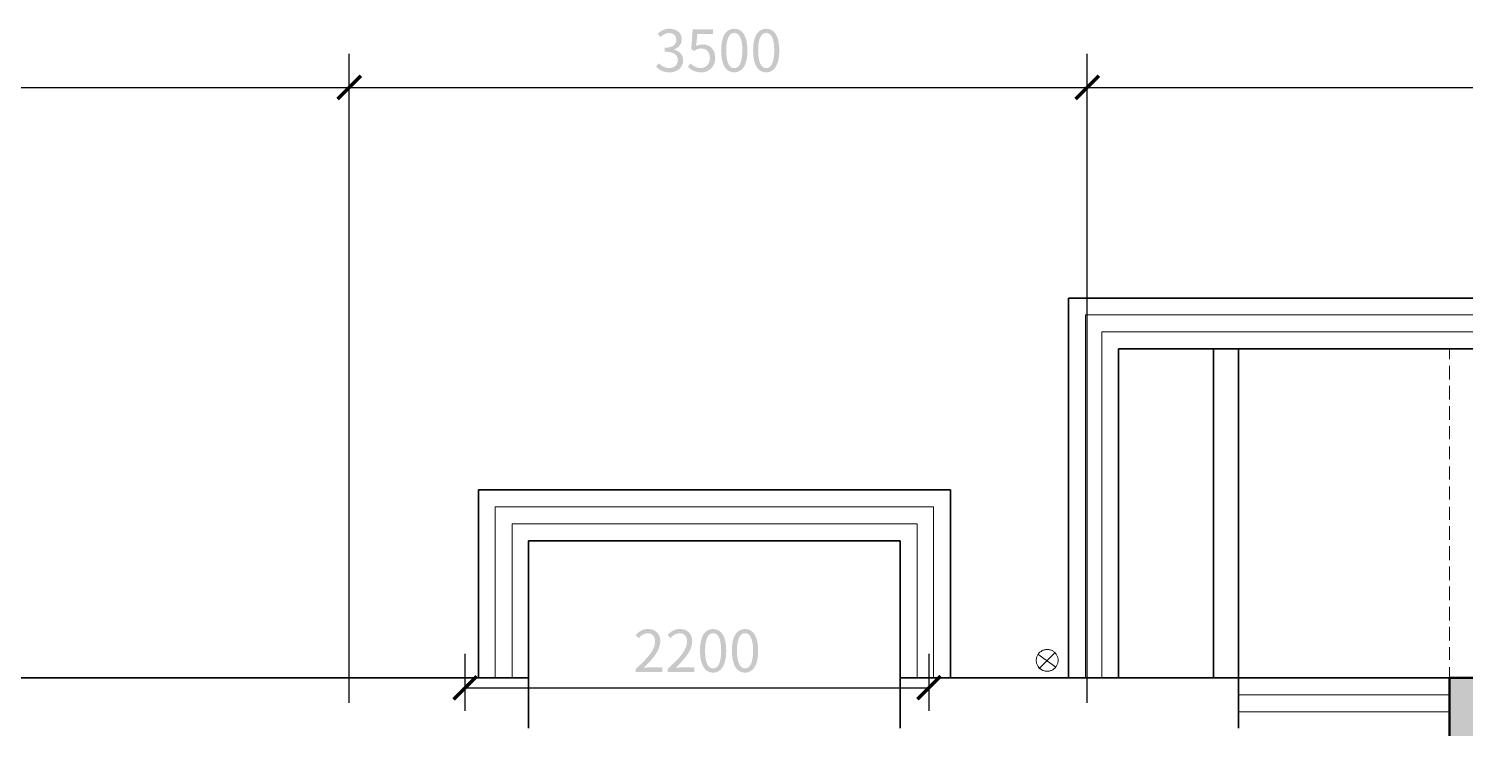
# Model space of a CAD drawing. Header units: millimetres. Extents: x -4600 to 229000, y -4300 to 19460.
# Drawn here: x 42194 to 49007, y 11430 to 14749 of the extents above; entities that cross this region are included whole.
import ezdxf

# ---------------------------------------------------------------- set-up
doc = ezdxf.new("R2010")
doc.units = ezdxf.units.MM
doc.header["$LTSCALE"] = 100
for name, color, linetype, lineweight in [('A-DIMS', 7, 'Continuous', 13), ('A-EX-BEAM', 8, 'Continuous', 13), ('A-EX-SERVICE', 6, 'Continuous', 13), ('A-EX-STRUCT', 7, 'Continuous', 50), ('A-EX-WALL', 7, 'Continuous', 35), ('A-EX-WINDOW', 4, 'Continuous', 18)]:
    doc.layers.add(name, color=color, linetype=linetype, lineweight=lineweight)

# ---------------------------------------------------------------- blocks, each defined once
blk = doc.blocks.new('SOURCE_PROPOSED')
at = {"layer": 'A-EX-STRUCT'}
blk.add_hatch(color=256, dxfattribs=at).paths.add_polyline_path([(8931.4, 9870), (10418.5, 9870), (10418.5, 9630), (9172.2, 9630), (9172.2, 6030), (8931.4, 6030)])
at = {"layer": 'A-EX-BEAM'}
for p, q in [((8931.4, 11380.3), (8931.4, 11430)), ((8931.4, 11284.7), (8931.4, 11349.7)), ((8931.4, 11189.1), (8931.4, 11254.1)), ((8931.4, 11093.5), (8931.4, 11158.5)), ((8931.4, 11001.8), (8931.4, 11062.9)), ((8931.4, 10906.2), (8931.4, 10967.4)), ((8931.4, 10810.6), (8931.4, 10871.8)), ((8931.4, 10715), (8931.4, 10776.2)), ((8931.4, 10619.4), (8931.4, 10680.6)), ((8931.4, 10523.8), (8931.4, 10588.8)), ((8931.4, 10428.2), (8931.4, 10493.2)), ((8931.4, 10332.6), (8931.4, 10397.6)), ((8931.4, 10237.1), (8931.4, 10302.1)), ((8931.4, 10141.5), (8931.4, 10206.5)), ((8931.4, 10045.9), (8931.4, 10110.9)), ((8931.4, 9954.1), (8931.4, 10015.3)), ((8931.4, 9870), (8931.4, 9919.7))]:
    blk.add_line(p, q, dxfattribs=at)
at = {"layer": 'A-EX-SERVICE'}
for p, q in [((8931.4, 11380.3), (8931.4, 11430)), ((8931.4, 11284.7), (8931.4, 11349.7)), ((8931.4, 11189.1), (8931.4, 11254.1)), ((8931.4, 11093.5), (8931.4, 11158.5)), ((8931.4, 11001.8), (8931.4, 11062.9)), ((8931.4, 10906.2), (8931.4, 10967.4)), ((8931.4, 10810.6), (8931.4, 10871.8)), ((8931.4, 10715), (8931.4, 10776.2)), ((8931.4, 10619.4), (8931.4, 10680.6)), ((8931.4, 10523.8), (8931.4, 10588.8)), ((8931.4, 10428.2), (8931.4, 10493.2)), ((8931.4, 10332.6), (8931.4, 10397.6)), ((8931.4, 10237.1), (8931.4, 10302.1)), ((8931.4, 10141.5), (8931.4, 10206.5)), ((8931.4, 10045.9), (8931.4, 10110.9)), ((8931.4, 9954.1), (8931.4, 10015.3)), ((7064.2, 9919.7), (6979.8, 9980.9)), ((6983.6, 9912.1), (7060.4, 9988.5)), ((8931.4, 9870), (8931.4, 9919.7))]:
    blk.add_line(p, q, dxfattribs=at)
for points in [[(7023.9, 10003.8), (7020.4, 10003.7), (7016.9, 10003.4), (7013.5, 10002.8), (7010.1, 10002), (7006.9, 10001), (7003.7, 9999.8), (7000.7, 9998.4), (6997.8, 9996.8), (6994.9, 9995), (6992.2, 9993.1), (6989.7, 9991), (6987.3, 9988.7), (6985, 9986.3), (6982.9, 9983.7), (6980.9, 9981.1), (6979.2, 9978.3), (6977.6, 9975.3), (6976.2, 9972.3), (6974.9, 9969.2), (6973.9, 9965.9), (6973.1, 9962.6), (6972.6, 9959.2), (6972.2, 9955.7), (6972.1, 9952.2)], [(6972.1, 9952.2), (6972.2, 9948.7), (6972.6, 9945.2), (6973.1, 9941.8), (6973.9, 9938.5), (6974.9, 9935.3), (6976.2, 9932.1), (6977.6, 9929.1), (6979.2, 9926.2), (6980.9, 9923.3), (6982.9, 9920.7), (6985, 9918.1), (6987.3, 9915.7), (6989.7, 9913.4), (6992.2, 9911.3), (6994.9, 9909.4), (6997.8, 9907.6), (7000.7, 9906), (7003.7, 9904.6), (7006.9, 9903.4), (7010.1, 9902.4), (7013.5, 9901.6), (7016.9, 9901.1), (7020.4, 9900.7), (7023.9, 9900.6)], [(7075.8, 9952.2), (7075.6, 9955.7), (7075.3, 9959.2), (7074.7, 9962.6), (7073.9, 9965.9), (7072.9, 9969.2), (7071.7, 9972.3), (7070.3, 9975.3), (7068.7, 9978.3), (7066.9, 9981.1), (7065, 9983.7), (7062.8, 9986.3), (7060.6, 9988.7), (7058.2, 9991), (7055.6, 9993.1), (7052.9, 9995), (7050.1, 9996.8), (7047.1, 9998.4), (7044.1, 9999.8), (7040.9, 10001), (7037.7, 10002), (7034.4, 10002.8), (7031, 10003.4), (7027.5, 10003.7), (7023.9, 10003.8)], [(7023.9, 9900.6), (7027.5, 9900.7), (7031, 9901.1), (7034.4, 9901.6), (7037.7, 9902.4), (7040.9, 9903.4), (7044.1, 9904.6), (7047.1, 9906), (7050.1, 9907.6), (7052.9, 9909.4), (7055.6, 9911.3), (7058.2, 9913.4), (7060.6, 9915.7), (7062.8, 9918.1), (7065, 9920.7), (7066.9, 9923.3), (7068.7, 9926.2), (7070.3, 9929.1), (7071.7, 9932.1), (7072.9, 9935.3), (7073.9, 9938.5), (7074.7, 9941.8), (7075.3, 9945.2), (7075.6, 9948.7), (7075.8, 9952.2)]]:
    blk.add_lwpolyline(points, dxfattribs=at)
at = {"layer": 'A-EX-STRUCT'}
blk.add_lwpolyline([(8931.4, 9870), (10418.5, 9870), (10418.5, 9630), (9172.2, 9630), (9172.2, 6030), (8931.4, 6030)], close=True, dxfattribs=at)
at = {"layer": 'A-EX-WALL'}
for p, q in [((14257, 11670.9), (7125.7, 11670.9)), ((7125.7, 11670.9), (7125.7, 9870)), ((14020, 11430), (7362.7, 11430)), ((7362.7, 11430), (7362.7, 9870)), ((7812.5, 9870), (7812.5, 11430)), ((7930.7, 9870), (7930.7, 11430)), ((4326.1, 9870), (4326.1, 10760.9)), ((6565, 10760.9), (4326.1, 10760.9)), ((6565, 9870), (6565, 10760.9)), ((4563.3, 9630), (4563.3, 10520)), ((6327, 10520), (4563.3, 10520)), ((6327, 9630), (6327, 10520)), ((4563.3, 9870), (1595.3, 9870)), ((10418.5, 9870), (6327, 9870)), ((7930.7, 9630), (7930.7, 9870)), ((8931.4, 9630), (8931.4, 9870))]:
    blk.add_line(p, q, dxfattribs=at)
at = {"layer": 'A-EX-WINDOW'}
for p, q in [((14176.8, 11590.6), (7206.3, 11590.6)), ((7206.3, 11590.6), (7206.3, 9870)), ((14100.3, 11510.3), (7282.6, 11510.3)), ((7282.6, 11510.3), (7282.6, 9870)), ((4406.5, 9870), (4406.5, 10680.6)), ((6484.4, 10680.6), (4406.5, 10680.6)), ((6484.4, 9870), (6484.4, 10680.6)), ((4486.8, 9870), (4486.8, 10600.3)), ((6407.6, 10600.3), (4486.8, 10600.3)), ((6407.6, 9870), (6407.6, 10600.3)), ((7930.7, 9788.7), (8931.4, 9788.7)), ((7930.7, 9707.4), (8931.4, 9707.4))]:
    blk.add_line(p, q, dxfattribs=at)
blk = doc.blocks.new('_ARCHTICK')
at = {"color": 0, "linetype": 'BYBLOCK', "const_width": 0.15}
blk.add_lwpolyline([(-0.5, -0.5), (0.5, 0.5)], dxfattribs=at)
blk = doc.blocks.new('*D2')
at = {"layer": 'A-DIMS'}
h = blk.add_hatch(color=256, dxfattribs=at)
edge = h.paths.add_edge_path()
edge.add_spline(control_points=[(1625.9, 12741.6), (1661.6, 12741.6), (1690.3, 12762.8), (1690.3, 12798.6), (1690.3, 12826.1), (1671.5, 12843.6), (1648, 12849.3)], knot_values=[0, 0, 0, 0, 1, 1, 1, 2, 2, 2, 2], degree=3, periodic=0)
edge.add_line((1648, 12849.3), (1648, 12850.7))
edge.add_spline(control_points=[(1648, 12850.7), (1669.3, 12858.1), (1683.5, 12874.4), (1683.5, 12898.7), (1683.5, 12930.4), (1658.9, 12948.6), (1625.1, 12948.6), (1602.2, 12948.6), (1584.4, 12938.5), (1569.4, 12924.9)], knot_values=[0, 0, 0, 0, 1, 1, 1, 2, 2, 2, 3, 3, 3, 3], degree=3, periodic=0)
edge.add_line((1569.4, 12924.9), (1582.8, 12909.1))
edge.add_spline(control_points=[(1582.8, 12909.1), (1594.2, 12920.5), (1608.2, 12928.5), (1624.3, 12928.5), (1645.3, 12928.5), (1658.1, 12915.9), (1658.1, 12896.8), (1658.1, 12875.2), (1644.2, 12858.6), (1602.7, 12858.6)], knot_values=[0, 0, 0, 0, 1, 1, 1, 2, 2, 2, 3, 3, 3, 3], degree=3, periodic=0)
edge.add_line((1602.7, 12858.6), (1602.7, 12839.5))
edge.add_spline(control_points=[(1602.7, 12839.5), (1649.1, 12839.5), (1664.9, 12823.7), (1664.9, 12799.4), (1664.9, 12776.5), (1648.3, 12762.3), (1624.3, 12762.3), (1601.6, 12762.3), (1586.6, 12773.2), (1574.9, 12785.2)], knot_values=[0, 0, 0, 0, 1, 1, 1, 2, 2, 2, 3, 3, 3, 3], degree=3, periodic=0)
edge.add_line((1574.9, 12785.2), (1562, 12769.1))
edge.add_spline(control_points=[(1562, 12769.1), (1575.1, 12754.6), (1594.8, 12741.6), (1625.9, 12741.6)], knot_values=[0, 0, 0, 0, 1, 1, 1, 1], degree=3, periodic=0)
h = blk.add_hatch(color=256, dxfattribs=at)
edge = h.paths.add_edge_path()
edge.add_line((1759.6, 12745.1), (1785.5, 12745.1))
edge.add_spline(control_points=[(1785.5, 12745.1), (1788.8, 12823.4), (1797.2, 12870.1), (1844.2, 12930.1)], knot_values=[0, 0, 0, 0, 1, 1, 1, 1], degree=3, periodic=0)
edge.add_line((1844.2, 12930.1), (1844.2, 12945.1))
edge.add_line((1844.2, 12945.1), (1718.9, 12945.1))
edge.add_line((1718.9, 12945.1), (1718.9, 12923.8))
edge.add_line((1718.9, 12923.8), (1816.1, 12923.8))
edge.add_spline(control_points=[(1816.1, 12923.8), (1776.8, 12869.2), (1763.1, 12821), (1759.6, 12745.1)], knot_values=[0, 0, 0, 0, 1, 1, 1, 1], degree=3, periodic=0)
h = blk.add_hatch(color=256, dxfattribs=at)
edge = h.paths.add_edge_path()
edge.add_line((1881, 12745.1), (1990.7, 12745.1))
edge.add_line((1990.7, 12745.1), (1990.7, 12765.8))
edge.add_line((1990.7, 12765.8), (1950.6, 12765.8))
edge.add_line((1950.6, 12765.8), (1950.6, 12945.1))
edge.add_line((1950.6, 12945.1), (1931.5, 12945.1))
edge.add_spline(control_points=[(1931.5, 12945.1), (1920.6, 12938.8), (1907.8, 12934.2), (1890, 12930.9)], knot_values=[0, 0, 0, 0, 1, 1, 1, 1], degree=3, periodic=0)
edge.add_line((1890, 12930.9), (1890, 12915.1))
edge.add_line((1890, 12915.1), (1925.8, 12915.1))
edge.add_line((1925.8, 12915.1), (1925.8, 12765.8))
edge.add_line((1925.8, 12765.8), (1881, 12765.8))
edge.add_line((1881, 12765.8), (1881, 12745.1))
h = blk.add_hatch(color=256, dxfattribs=at)
h.paths.add_polyline_path([(2101.2, 12745.1), (2124.7, 12745.1), (2124.7, 12800.2), (2151.4, 12800.2), (2151.4, 12820.1), (2124.7, 12820.1), (2124.7, 12945.1), (2097.1, 12945.1), (2013.9, 12816.6), (2013.9, 12800.2), (2101.2, 12800.2), (2101.2, 12745.1)])
edge = h.paths.add_edge_path(flags=0)
edge.add_line((2101.2, 12820.1), (2039.8, 12820.1))
edge.add_line((2039.8, 12820.1), (2085.4, 12888.3))
edge.add_spline(control_points=[(2085.4, 12888.3), (2091.1, 12898.2), (2096.6, 12908.3), (2101.5, 12917.8)], knot_values=[0, 0, 0, 0, 1, 1, 1, 1], degree=3, periodic=0)
edge.add_line((2101.5, 12917.8), (2102.6, 12917.8))
edge.add_spline(control_points=[(2102.6, 12917.8), (2102, 12907.7), (2101.2, 12891.3), (2101.2, 12881.5)], knot_values=[0, 0, 0, 0, 1, 1, 1, 1], degree=3, periodic=0)
edge.add_line((2101.2, 12881.5), (2101.2, 12820.1))
for p, q in [((0, 9750), (0, 12830.1)), ((3714, 9750), (3714, 12830.1)), ((0, 12670.1), (3714, 12670.1))]:
    blk.add_line(p, q)
at = {"layer": 'Defpoints'}
for p in [(0, 12670.1), (0, 9630), (3714, 9630)]:
    blk.add_point(p, dxfattribs=at)
at = {"layer": 'A-DIMS', "xscale": 110, "yscale": 110, "rotation": 180}
blk.add_blockref('_ARCHTICK', (0, 12670.1), dxfattribs=at)
at = {"layer": 'A-DIMS', "xscale": 110, "yscale": 110}
blk.add_blockref('_ARCHTICK', (3714, 12670.1), dxfattribs=at)
blk = doc.blocks.new('*D3')
at = {"layer": 'A-DIMS'}
h = blk.add_hatch(color=256, dxfattribs=at)
edge = h.paths.add_edge_path()
edge.add_spline(control_points=[(5232.9, 12741.6), (5268.6, 12741.6), (5297.3, 12762.8), (5297.3, 12798.6), (5297.3, 12826.1), (5278.5, 12843.6), (5255, 12849.3)], knot_values=[0, 0, 0, 0, 1, 1, 1, 2, 2, 2, 2], degree=3, periodic=0)
edge.add_line((5255, 12849.3), (5255, 12850.7))
edge.add_spline(control_points=[(5255, 12850.7), (5276.3, 12858.1), (5290.5, 12874.4), (5290.5, 12898.7), (5290.5, 12930.4), (5265.9, 12948.6), (5232.1, 12948.6), (5209.2, 12948.6), (5191.4, 12938.5), (5176.4, 12924.9)], knot_values=[0, 0, 0, 0, 1, 1, 1, 2, 2, 2, 3, 3, 3, 3], degree=3, periodic=0)
edge.add_line((5176.4, 12924.9), (5189.8, 12909.1))
edge.add_spline(control_points=[(5189.8, 12909.1), (5201.2, 12920.5), (5215.2, 12928.5), (5231.3, 12928.5), (5252.3, 12928.5), (5265.1, 12915.9), (5265.1, 12896.8), (5265.1, 12875.2), (5251.2, 12858.6), (5209.7, 12858.6)], knot_values=[0, 0, 0, 0, 1, 1, 1, 2, 2, 2, 3, 3, 3, 3], degree=3, periodic=0)
edge.add_line((5209.7, 12858.6), (5209.7, 12839.5))
edge.add_spline(control_points=[(5209.7, 12839.5), (5256.1, 12839.5), (5271.9, 12823.7), (5271.9, 12799.4), (5271.9, 12776.5), (5255.3, 12762.3), (5231.3, 12762.3), (5208.6, 12762.3), (5193.6, 12773.2), (5181.9, 12785.2)], knot_values=[0, 0, 0, 0, 1, 1, 1, 2, 2, 2, 3, 3, 3, 3], degree=3, periodic=0)
edge.add_line((5181.9, 12785.2), (5169, 12769.1))
edge.add_spline(control_points=[(5169, 12769.1), (5182.1, 12754.6), (5201.8, 12741.6), (5232.9, 12741.6)], knot_values=[0, 0, 0, 0, 1, 1, 1, 1], degree=3, periodic=0)
h = blk.add_hatch(color=256, dxfattribs=at)
edge = h.paths.add_edge_path()
edge.add_spline(control_points=[(5384.1, 12741.6), (5417.6, 12741.6), (5449.5, 12766.4), (5449.5, 12810), (5449.5, 12854.2), (5422.3, 12873.9), (5389.2, 12873.9), (5377.2, 12873.9), (5368.2, 12870.9), (5359.2, 12866)], knot_values=[0, 0, 0, 0, 1, 1, 1, 2, 2, 2, 3, 3, 3, 3], degree=3, periodic=0)
edge.add_line((5359.2, 12866), (5364.4, 12923.8))
edge.add_line((5364.4, 12923.8), (5439.7, 12923.8))
edge.add_line((5439.7, 12923.8), (5439.7, 12945.1))
edge.add_line((5439.7, 12945.1), (5342.6, 12945.1))
edge.add_line((5342.6, 12945.1), (5336, 12851.8))
edge.add_line((5336, 12851.8), (5349.4, 12843.3))
edge.add_spline(control_points=[(5349.4, 12843.3), (5360.9, 12851), (5369.3, 12855.1), (5382.7, 12855.1), (5407.8, 12855.1), (5424.2, 12838.1), (5424.2, 12809.5), (5424.2, 12780.3), (5405.3, 12762.3), (5381.6, 12762.3), (5358.4, 12762.3), (5343.7, 12772.9), (5332.5, 12784.4)], knot_values=[0, 0, 0, 0, 1, 1, 1, 2, 2, 2, 3, 3, 3, 4, 4, 4, 4], degree=3, periodic=0)
edge.add_line((5332.5, 12784.4), (5319.9, 12768))
edge.add_spline(control_points=[(5319.9, 12768), (5333.6, 12754.6), (5352.7, 12741.6), (5384.1, 12741.6)], knot_values=[0, 0, 0, 0, 1, 1, 1, 1], degree=3, periodic=0)
h = blk.add_hatch(color=256, dxfattribs=at)
edge = h.paths.add_edge_path()
edge.add_spline(control_points=[(5539.9, 12741.6), (5577.8, 12741.6), (5602.1, 12775.9), (5602.1, 12845.8), (5602.1, 12915.1), (5577.8, 12948.6), (5539.9, 12948.6), (5501.7, 12948.6), (5477.6, 12915.1), (5477.6, 12845.8), (5477.6, 12775.9), (5501.7, 12741.6), (5539.9, 12741.6)], knot_values=[0, 0, 0, 0, 1, 1, 1, 2, 2, 2, 3, 3, 3, 4, 4, 4, 4], degree=3, periodic=0)
edge = h.paths.add_edge_path(flags=0)
edge.add_spline(control_points=[(5539.9, 12761.7), (5517.2, 12761.7), (5501.7, 12787.1), (5501.7, 12845.8), (5501.7, 12904.2), (5517.2, 12929), (5539.9, 12929), (5562.5, 12929), (5578.1, 12904.2), (5578.1, 12845.8), (5578.1, 12787.1), (5562.5, 12761.7), (5539.9, 12761.7)], knot_values=[0, 0, 0, 0, 1, 1, 1, 2, 2, 2, 3, 3, 3, 4, 4, 4, 4], degree=3, periodic=0)
h = blk.add_hatch(color=256, dxfattribs=at)
edge = h.paths.add_edge_path()
edge.add_spline(control_points=[(5691.3, 12741.6), (5729.2, 12741.6), (5753.5, 12775.9), (5753.5, 12845.8), (5753.5, 12915.1), (5729.2, 12948.6), (5691.3, 12948.6), (5653.1, 12948.6), (5629.1, 12915.1), (5629.1, 12845.8), (5629.1, 12775.9), (5653.1, 12741.6), (5691.3, 12741.6)], knot_values=[0, 0, 0, 0, 1, 1, 1, 2, 2, 2, 3, 3, 3, 4, 4, 4, 4], degree=3, periodic=0)
edge = h.paths.add_edge_path(flags=0)
edge.add_spline(control_points=[(5691.3, 12761.7), (5668.6, 12761.7), (5653.1, 12787.1), (5653.1, 12845.8), (5653.1, 12904.2), (5668.6, 12929), (5691.3, 12929), (5713.9, 12929), (5729.5, 12904.2), (5729.5, 12845.8), (5729.5, 12787.1), (5713.9, 12761.7), (5691.3, 12761.7)], knot_values=[0, 0, 0, 0, 1, 1, 1, 2, 2, 2, 3, 3, 3, 4, 4, 4, 4], degree=3, periodic=0)
for p, q in [((3714, 9750), (3714, 12830.1)), ((7214, 9750), (7214, 12830.1)), ((3714, 12670.1), (7214, 12670.1))]:
    blk.add_line(p, q)
at = {"layer": 'Defpoints'}
for p in [(3714, 12670.1), (3714, 9630), (7214, 9630)]:
    blk.add_point(p, dxfattribs=at)
at = {"layer": 'A-DIMS', "xscale": 110, "yscale": 110, "rotation": 180}
blk.add_blockref('_ARCHTICK', (3714, 12670.1), dxfattribs=at)
at = {"layer": 'A-DIMS', "xscale": 110, "yscale": 110}
blk.add_blockref('_ARCHTICK', (7214, 12670.1), dxfattribs=at)
blk = doc.blocks.new('*D4')
for p, q in [((7214, 9750), (7214, 12830.1)), ((7214, 12670.1), (14020, 12670.1))]:
    blk.add_line(p, q)
at = {"layer": 'Defpoints'}
for p in [(7214, 12670.1), (7214, 9630)]:
    blk.add_point(p, dxfattribs=at)
at = {"layer": 'A-DIMS', "xscale": 110, "yscale": 110, "rotation": 180}
blk.add_blockref('_ARCHTICK', (7214, 12670.1), dxfattribs=at)
blk = doc.blocks.new('SOURCE_DIMENSIONS')
for name in ['*D2', '*D3', '*D4']:
    blk.add_blockref(name, (0, 0))
blk = doc.blocks.new('*D22')
at = {"layer": 'A-DIMS'}
h = blk.add_hatch(color=256, dxfattribs=at)
edge = h.paths.add_edge_path()
edge.add_line((5072.8, 9897.4), (5198.6, 9897.4))
edge.add_line((5198.6, 9897.4), (5198.6, 9919))
edge.add_line((5198.6, 9919), (5143.2, 9919))
edge.add_spline(control_points=[(5143.2, 9919), (5133.1, 9919), (5120.8, 9917.9), (5110.4, 9917.1)], knot_values=[0, 0, 0, 0, 1, 1, 1, 1], degree=3, periodic=0)
edge.add_spline(control_points=[(5110.4, 9917.1), (5157.4, 9961.5), (5189, 10002.2), (5189, 10042.3), (5189, 10077.8), (5166.4, 10101), (5130.6, 10101), (5105.3, 10101), (5087.8, 10089.5), (5071.7, 10071.8)], knot_values=[0, 0, 0, 0, 1, 1, 1, 2, 2, 2, 3, 3, 3, 3], degree=3, periodic=0)
edge.add_line((5071.7, 10071.8), (5086.2, 10057.6))
edge.add_spline(control_points=[(5086.2, 10057.6), (5097.3, 10071), (5111.3, 10080.8), (5127.6, 10080.8), (5152.5, 10080.8), (5164.5, 10064.1), (5164.5, 10041.2), (5164.5, 10006.8), (5135.5, 9967), (5072.8, 9912.2)], knot_values=[0, 0, 0, 0, 1, 1, 1, 2, 2, 2, 3, 3, 3, 3], degree=3, periodic=0)
edge.add_line((5072.8, 9912.2), (5072.8, 9897.4))
h = blk.add_hatch(color=256, dxfattribs=at)
edge = h.paths.add_edge_path()
edge.add_line((5224.2, 9897.4), (5350, 9897.4))
edge.add_line((5350, 9897.4), (5350, 9919))
edge.add_line((5350, 9919), (5294.6, 9919))
edge.add_spline(control_points=[(5294.6, 9919), (5284.5, 9919), (5272.2, 9917.9), (5261.9, 9917.1)], knot_values=[0, 0, 0, 0, 1, 1, 1, 1], degree=3, periodic=0)
edge.add_spline(control_points=[(5261.9, 9917.1), (5308.8, 9961.5), (5340.5, 10002.2), (5340.5, 10042.3), (5340.5, 10077.8), (5317.8, 10101), (5282.1, 10101), (5256.7, 10101), (5239.2, 10089.5), (5223.1, 10071.8)], knot_values=[0, 0, 0, 0, 1, 1, 1, 2, 2, 2, 3, 3, 3, 3], degree=3, periodic=0)
edge.add_line((5223.1, 10071.8), (5237.6, 10057.6))
edge.add_spline(control_points=[(5237.6, 10057.6), (5248.8, 10071), (5262.7, 10080.8), (5279.1, 10080.8), (5303.9, 10080.8), (5315.9, 10064.1), (5315.9, 10041.2), (5315.9, 10006.8), (5287, 9967), (5224.2, 9912.2)], knot_values=[0, 0, 0, 0, 1, 1, 1, 2, 2, 2, 3, 3, 3, 3], degree=3, periodic=0)
edge.add_line((5224.2, 9912.2), (5224.2, 9897.4))
h = blk.add_hatch(color=256, dxfattribs=at)
edge = h.paths.add_edge_path()
edge.add_spline(control_points=[(5439.5, 9893.9), (5477.4, 9893.9), (5501.7, 9928.3), (5501.7, 9998.1), (5501.7, 10067.4), (5477.4, 10101), (5439.5, 10101), (5401.3, 10101), (5377.3, 10067.4), (5377.3, 9998.1), (5377.3, 9928.3), (5401.3, 9893.9), (5439.5, 9893.9)], knot_values=[0, 0, 0, 0, 1, 1, 1, 2, 2, 2, 3, 3, 3, 4, 4, 4, 4], degree=3, periodic=0)
edge = h.paths.add_edge_path(flags=0)
edge.add_spline(control_points=[(5439.5, 9914.1), (5416.9, 9914.1), (5401.3, 9939.4), (5401.3, 9998.1), (5401.3, 10056.5), (5416.9, 10081.3), (5439.5, 10081.3), (5462.1, 10081.3), (5477.7, 10056.5), (5477.7, 9998.1), (5477.7, 9939.4), (5462.1, 9914.1), (5439.5, 9914.1)], knot_values=[0, 0, 0, 0, 1, 1, 1, 2, 2, 2, 3, 3, 3, 4, 4, 4, 4], degree=3, periodic=0)
h = blk.add_hatch(color=256, dxfattribs=at)
edge = h.paths.add_edge_path()
edge.add_spline(control_points=[(5590.9, 9893.9), (5628.9, 9893.9), (5653.1, 9928.3), (5653.1, 9998.1), (5653.1, 10067.4), (5628.9, 10101), (5590.9, 10101), (5552.7, 10101), (5528.7, 10067.4), (5528.7, 9998.1), (5528.7, 9928.3), (5552.7, 9893.9), (5590.9, 9893.9)], knot_values=[0, 0, 0, 0, 1, 1, 1, 2, 2, 2, 3, 3, 3, 4, 4, 4, 4], degree=3, periodic=0)
edge = h.paths.add_edge_path(flags=0)
edge.add_spline(control_points=[(5590.9, 9914.1), (5568.3, 9914.1), (5552.7, 9939.4), (5552.7, 9998.1), (5552.7, 10056.5), (5568.3, 10081.3), (5590.9, 10081.3), (5613.6, 10081.3), (5629.1, 10056.5), (5629.1, 9998.1), (5629.1, 9939.4), (5613.6, 9914.1), (5590.9, 9914.1)], knot_values=[0, 0, 0, 0, 1, 1, 1, 2, 2, 2, 3, 3, 3, 4, 4, 4, 4], degree=3, periodic=0)
for p, q in [((4263.6, 9712.4), (4263.6, 9982.4)), ((6463.6, 9712.4), (6463.6, 9982.4)), ((4263.6, 9822.4), (6463.6, 9822.4))]:
    blk.add_line(p, q)
at = {"layer": 'Defpoints'}
for p in [(4263.6, 9822.4), (4263.6, 9592.4), (6463.6, 9592.4)]:
    blk.add_point(p, dxfattribs=at)
at = {"layer": 'A-DIMS', "xscale": 110, "yscale": 110, "rotation": 180}
blk.add_blockref('_ARCHTICK', (4263.6, 9822.4), dxfattribs=at)
at = {"layer": 'A-DIMS', "xscale": 110, "yscale": 110}
blk.add_blockref('_ARCHTICK', (6463.6, 9822.4), dxfattribs=at)
blk = doc.blocks.new('PLAN_DIMENSIONS')
for name in ['SOURCE_DIMENSIONS', '*D22']:
    blk.add_blockref(name, (0, 0))
blk = doc.blocks.new('A02_SHEET')
for name in ['PLAN_DIMENSIONS', 'SOURCE_PROPOSED']:
    blk.add_blockref(name, (0, 1800))

msp = doc.modelspace()

# ---------------------------------------------------------------- block references
msp.add_blockref('A02_SHEET', (40000, 0))

doc.saveas('drawing.dxf')
